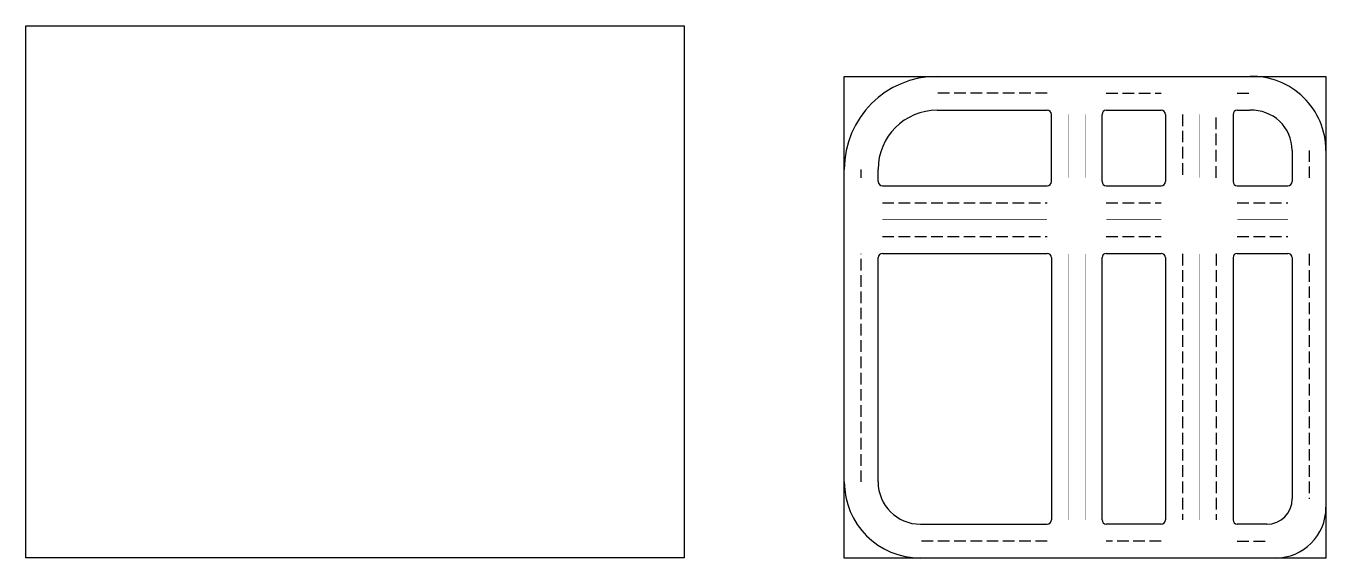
# Model space of a CAD drawing. Extents: x 15880 to 323549, y -62352 to 63584.
import ezdxf

# ---------------------------------------------------------------- set-up
doc = ezdxf.new("R2010")
doc.units = 0
doc.header["$LTSCALE"] = 1000
doc.header["$MEASUREMENT"] = 0
doc.linetypes.add('DASH', pattern=[0.35, 0.25, -0.1])
picture_1 = doc.add_image_def('image1.jpg', size_in_pixel=(787, 636))

msp = doc.modelspace()

# ---------------------------------------------------------------- linework, layer by layer
at = {"color": 1}
for p, q in [((209549, 51648), (323549, 51648)), ((209549, -62352), (209549, 51648)), ((323549, 51648), (323549, -62352)), ((323549, -62352), (209549, -62352))]:
    msp.add_line(p, q, dxfattribs=at)
at = {"color": 7}
for p, q in [((231549, 51648), (305549, 51648)), ((271549, 43648), (284549, 43648)), ((258549, 26748), (258549, 42648)), ((270549, 26748), (270549, 42648)), ((285549, 42648), (285549, 26748)), ((301549, 42648), (301549, 26748)), ((323549, 34148), (323549, -50352)), ((209549, -44352), (209549, 29648)), ((217549, 26748), (217549, 29648)), ((218549, 25748), (257549, 25748)), ((271549, 25748), (284549, 25748)), ((302549, 25748), (314549, 25748)), ((218549, 9748), (257549, 9748)), ((271549, 9748), (284549, 9748)), ((302549, 9748), (314549, 9748)), ((270549, -53352), (270549, 8748)), ((285549, 8748), (285549, -53352)), ((301549, 8748), (301549, -53352)), ((315549, 8748), (315549, -48352)), ((284549, -54352), (271549, -54352)), ((311549, -62352), (227549, -62352))]:
    msp.add_line(p, q, dxfattribs=at)
at = {"linetype": 'DASH', "ltscale": 11}
for p, q in [((257549, 47648), (231549, 47648)), ((271549, 47648), (284549, 47648)), ((302549, 47648), (306391, 47648)), ((289549, 42648), (289549, 27648)), ((297549, 27648), (297549, 42648)), ((319549, 34148), (319549, 27648)), ((213549, 27648), (213549, 29648)), ((218549, 21748), (257549, 21748)), ((271549, 21748), (284549, 21748)), ((302549, 21748), (314549, 21748)), ((218549, 13748), (257549, 13748)), ((271549, 13748), (284549, 13748)), ((302549, 13748), (314549, 13748)), ((213549, -44352), (213549, 9648)), ((289549, 9648), (289549, -53352)), ((297549, 9648), (297549, -53352)), ((319549, 9648), (319549, -48352)), ((257549, -58352), (227549, -58352)), ((284549, -58352), (271549, -58352)), ((302549, -58352), (309549, -58352))]:
    msp.add_line(p, q, dxfattribs=at)
for p, q in [((231549, 43648), (257549, 43648)), ((302549, 43648), (305549, 43648)), ((315549, 34148), (315549, 26748)), ((217549, -44352), (217549, 8748)), ((258549, 8748), (258549, -53352)), ((227549, -54352), (257549, -54352)), ((309549, -54352), (302549, -54352))]:
    msp.add_line(p, q)
at = {"color": 2, "const_width": 100}
for points in [[(262549, 42648), (262549, 27648)], [(266549, 42648), (266549, 27648)], [(293549, 42648), (293549, 27648)], [(218549, 17748), (257549, 17748)], [(271549, 17748), (284549, 17748)], [(302549, 17748), (314549, 17748)], [(262549, 9648), (262549, -53352)], [(266549, 9648), (266549, -53352)], [(293549, -53352), (293549, 9648)]]:
    msp.add_lwpolyline(points, dxfattribs=at)
at = {"color": 7}
for centre, radius, start, end in [((231549, 29648), 22000, 90, 180), ((305970, 34074), 17579, 0.24154, 91.37232), ((231549, 29648), 14000, 90, 180), ((271549, 42648), 1000, 90, 180), ((284549, 42648), 1000, 0, 90), ((218549, 26748), 1000, 180, 270), ((257549, 26748), 1000, 270, 0), ((271549, 26748), 1000, 180, 270), ((284549, 26748), 1000, 270, 0), ((302549, 26748), 1000, 180, 270), ((271549, 8748), 1000, 90, 180), ((284549, 8748), 1000, 0, 90), ((302549, 8748), 1000, 90, 180), ((314549, 8748), 1000, 0, 90), ((227549, -44352), 18000, 180, 270), ((311549, -50352), 12000, 270, 0), ((271549, -53352), 1000, 180, 270), ((284549, -53352), 1000, 270, 0)]:
    msp.add_arc(centre, radius, start, end, dxfattribs=at)
for centre, radius, start, end in [((257549, 42648), 1000, 0, 90), ((302549, 42648), 1000, 90, 180), ((305966, 34073), 9584, 0.44744, 92.49016), ((314549, 26748), 1000, 270, 0), ((218549, 8748), 1000, 90, 180), ((257549, 8748), 1000, 0, 90), ((227549, -44352), 10000, 180, 270), ((309549, -48352), 6000, 270, 0), ((257549, -53352), 1000, 270, 0), ((302549, -53352), 1000, 180, 270)]:
    msp.add_arc(centre, radius, start, end)

# ---------------------------------------------------------------- pictures from other files: only their frames are drawn
image = msp.add_image(picture_1, insert=(15880, -62315), size_in_units=(155790, 125899))
image.dxf.flags = 7

doc.saveas('drawing.dxf')
